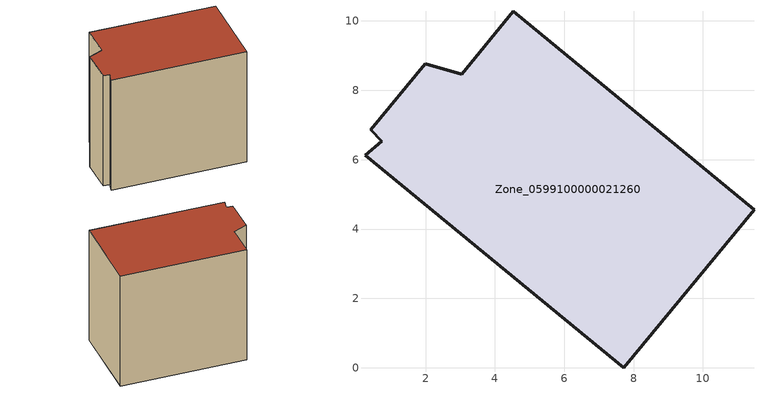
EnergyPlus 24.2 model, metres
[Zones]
Zone_0599100000021260
 floor ground (C_G): 0.27,6.12 0.74,6.53 0.42,6.86 1.99,8.77 3.04,8.47 4.53,10.28 11.47,4.55 7.72,0 z0
 wall outside (C_F): 11.47,4.55 4.53,10.28 3.04,8.47 1.99,8.77 0.42,6.86 0.74,6.53 0.27,6.12 7.72,0 11.47,4.55 z0:8.77
 roof outside (C_R): 0.74,6.53 0.27,6.12 7.72,0 11.47,4.55 4.53,10.28 3.04,8.47 1.99,8.77 0.42,6.86 z8.77
[BUILDING]
Pand.0599100000021260: North Axis=0; Terrain=City; Loads Convergence Tolerance Value=0.04; Temperature Convergence Tolerance Value=0.4; Solar Distribution=FullExterior; Maximum Number of Warmup Days=25; Minimum Number of Warmup Days=1
[Site:Location]
Rotterdam.The.Hague.AP_ZH_NLD Design_Conditions: Latitude=51.96; Longitude=4.45; Time Zone=1; Elevation=-4.5
[SITE:GROUNDTEMPERATURE:BUILDINGSURFACE]
18, 18, 18, 18, 18, 18, 18, 18, 18, 18, 18, 18
[MATERIAL] Thermal Absorptance=0.9; Solar Absorptance=0.7; Visible Absorptance=0.7
Name | Roughness | Thickness | Conductivity | Density | Specific Heat
G.TI.1946-1964 | MediumSmooth | 0.15 | 1 | 540 | 1210
F.TI.1946-1964 | Rough | 0.3 | 0.857143 | 1920 | 840
R.TI.1946-1964 | MediumRough | 0.2 | 0.277778 | 1500 | 1000
[CONSTRUCTION]
C_G: G.TI.1946-1964
C_F: F.TI.1946-1964
C_R: R.TI.1946-1964
[ZONE]
Zone_0599100000021260: Type=1; Multiplier=1; Ceiling Height=Autocalculate; Volume=Autocalculate; Floor Area=autocalculate; Part of Total Floor Area=Yes
[ZONEINFILTRATION:DESIGNFLOWRATE]
Infil_Zone_0599100000021260: Zone or ZoneList or Space or SpaceList=Zone_0599100000021260; Schedule=AlwaysOn; Design Flow Rate Calculation Method=Flow/Area; Flow Rate per Floor Area=0.003; Constant Term Coefficient=1; Temperature Term Coefficient=0; Velocity Term Coefficient=0; Velocity Squared Term Coefficient=0
[HVACTEMPLATE:ZONE:IDEALLOADSAIRSYSTEM]
Zone_0599100000021260: Maximum Heating Supply Air Temperature=50; Minimum Cooling Supply Air Temperature=13; Maximum Heating Supply Air Humidity Ratio=0.0156; Minimum Cooling Supply Air Humidity Ratio=0.0077; Heating Limit=NoLimit; Cooling Limit=NoLimit; Dehumidification Control Type=ConstantSensibleHeatRatio; Cooling Sensible Heat Ratio=0.7; Dehumidification Setpoint=60; Humidification Control Type=None; Humidification Setpoint=30; Outdoor Air Method=None; Outdoor Air Flow Rate per Person=0.00944; Outdoor Air Flow Rate per Zone Floor Area=0; Outdoor Air Flow Rate per Zone=0; Demand Controlled Ventilation Type=None; Outdoor Air Economizer Type=NoEconomizer; Heat Recovery Type=None; Sensible Heat Recovery Effectiveness=0.7; Latent Heat Recovery Effectiveness=0.65
[ZONECONTROL:THERMOSTAT]
ThermostatControl_Zone_0599100000021260: Zone or ZoneList=Zone_0599100000021260; Control Type Schedule=DualSetpointControlType; Control 1=Thermostat_Zone_0599100000021260; Temperature Difference Between Cutout And Setpoint=0
[THERMOSTATSETPOINT:DUALSETPOINT]
Thermostat_Zone_0599100000021260: Heating Setpoint Temperature Schedule=HeatingSetpoint_Zone_0599100000021260; Cooling Setpoint Temperature Schedule=CoolingSetpoint_Zone_0599100000021260
[SCHEDULE:COMPACT]
HeatingSetpoint_Zone_0599100000021260: Through: 12/31, For: AllDays, Until: 24:00, 21
CoolingSetpoint_Zone_0599100000021260: Through: 12/31, For: AllDays, Until: 24:00, 24
DualSetpointControlType: Through: 12/31, For: AllDays, Until: 24:00, 4
AlwaysOn: Through: 12/31, For: AllDays, Until: 24:00, 1
